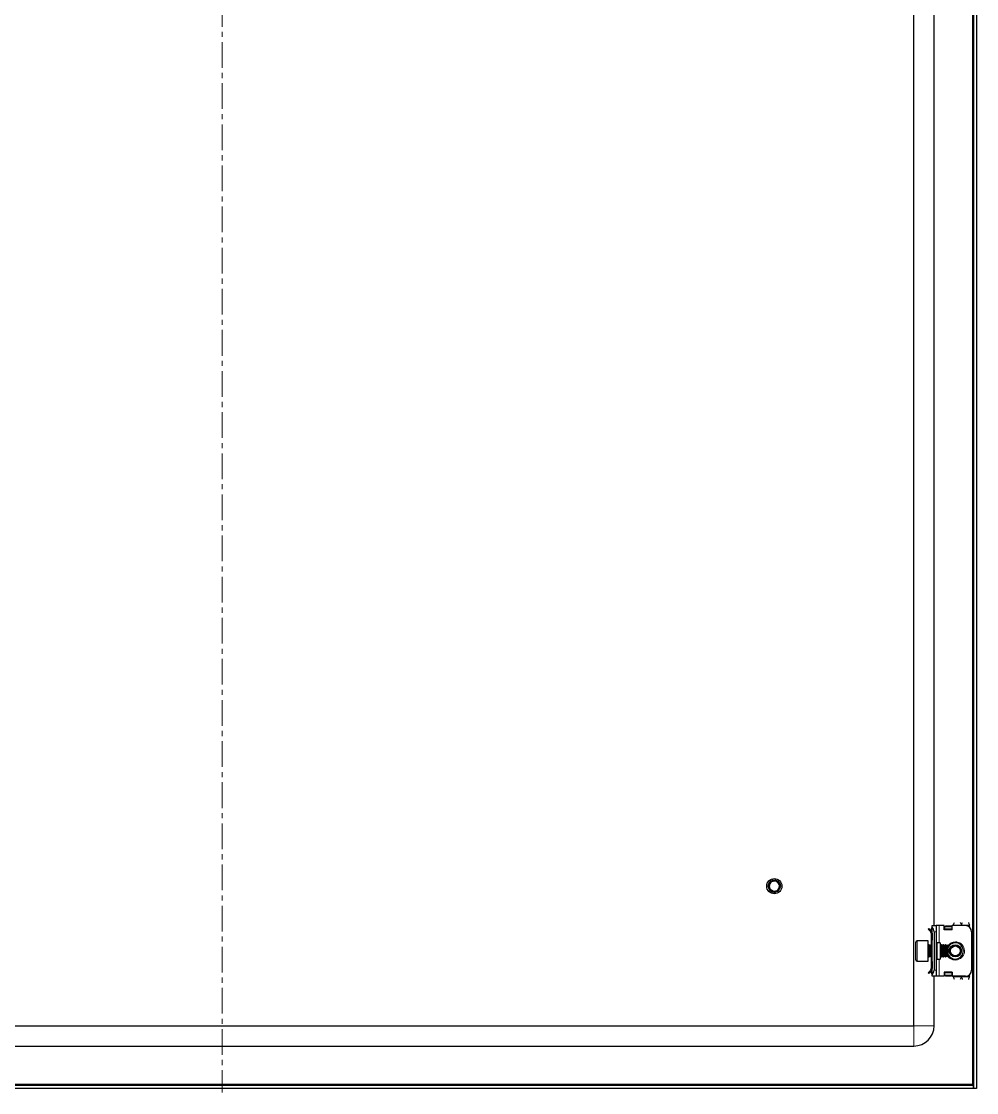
# Model space of a CAD drawing. Header units: millimetres. Extents: x -266 to 1713, y -979 to 1408.
# Drawn here: x 1241 to 1713, y -862 to -333 of the extents above; entities that cross this region are included whole.
import ezdxf

# ---------------------------------------------------------------- set-up
doc = ezdxf.new("R2010")
doc.units = ezdxf.units.MM
doc.linetypes.add('CENTERX2', pattern=[20.32, 12.7, -2.54, 2.54, -2.54])
doc.layers.add('FORMAT', color=7, linetype='Continuous')

msp = doc.modelspace()

# ---------------------------------------------------------------- linework, layer by layer
at = {"color": 8, "linetype": 'Continuous', "lineweight": 18}
for p, q in [((1710.74, 1298.65), (1710.74, -858.15)), ((1690.84, -781.75), (1690.34, -781.75)), ((1690.84, -781.25), (1690.64, -781.04)), ((1692.84, -782.75), (1691.84, -782.75)), ((1694.34, -779.75), (1694.34, -788.25)), ((1700.59, -781.4), (1697.09, -781.4)), ((1701.34, -779.5), (1705.34, -779.5)), ((1709.34, -779.5), (1705.34, -779.5)), ((1683.44, -787.25), (1683.44, -789.56)), ((1693.34, -788.25), (1693.34, -796.25)), ((1683.44, -789.56), (1683.44, -797.25)), ((1689.09, -789.25), (1689.09, -795.25)), ((1694.34, -796.25), (1694.34, -804.75)), ((1690.84, -802.75), (1690.34, -802.75)), ((1690.84, -803.25), (1690.64, -803.46)), ((1691.84, -801.75), (1692.84, -801.75)), ((1697.09, -803.1), (1700.59, -803.1)), ((1705.34, -805), (1701.34, -805)), ((1709.34, -805), (1705.34, -805)), ((1681.84, -829.25), (1681.84, -839.25)), ((1681.84, -829.25), (1691.84, -829.25)), ((1710.74, -858.15), (968.94, -858.15))]:
    msp.add_line(p, q, dxfattribs=at)
at = {"color": 7, "linetype": 'Continuous', "lineweight": 25}
for p, q in [((1711.34, 1300.75), (1711.34, -860.25)), ((1712.84, 1300.75), (1712.84, -860.25)), ((1681.84, -829.25), (1681.84, 1269.75)), ((1691.84, -779.75), (1691.84, -104.75)), ((1609.84, -760.25), (1609.84, -760.25)), ((1609.85, -760.05), (1609.91, -759.74)), ((1609.85, -760.05), (1609.85, -760.1)), ((1609.87, -759.85), (1609.86, -759.9)), ((1609.9, -759.64), (1609.9, -759.69)), ((1609.95, -759.45), (1609.94, -759.5)), ((1610.01, -759.27), (1609.99, -759.31)), ((1610.06, -759.13), (1610.16, -758.95)), ((1610.07, -759.13), (1610.18, -758.94)), ((1610.55, -761.12), (1610.38, -760.71)), ((1610.68, -762.33), (1610.56, -762.2)), ((1610.57, -762.21), (1610.59, -762.23)), ((1610.58, -758.28), (1610.74, -758.16)), ((1611.87, -757.41), (1612.15, -757.35)), ((1612.24, -757.31), (1612.2, -757.32)), ((1613.38, -757.3), (1613.34, -757.29)), ((1613.56, -757.34), (1613.52, -757.33)), ((1613.74, -757.39), (1613.7, -757.37)), ((1613.75, -757.44), (1613.96, -757.46)), ((1613.92, -757.45), (1613.88, -757.43)), ((1614.28, -757.61), (1614.23, -757.59)), ((1614.28, -757.61), (1614.27, -757.72)), ((1614.28, -757.61), (1614.42, -757.73)), ((1614.45, -757.72), (1614.41, -757.69)), ((1614.62, -757.83), (1614.58, -757.81)), ((1614.62, -757.83), (1614.83, -758.02)), ((1614.78, -757.96), (1614.75, -757.93)), ((1614.93, -758.1), (1614.9, -758.07)), ((1615.07, -758.24), (1615.04, -758.2)), ((1615.66, -759.21), (1615.65, -759.2)), ((1615.76, -760.95), (1615.68, -761.19)), ((1615.72, -759.39), (1615.7, -759.34)), ((1615.71, -761.14), (1615.72, -761.1)), ((1615.76, -759.56), (1615.75, -759.52)), ((1615.76, -760.95), (1615.77, -760.91)), ((1615.8, -759.75), (1615.79, -759.7)), ((1615.8, -760.75), (1615.81, -760.71)), ((1615.83, -759.94), (1615.82, -759.89)), ((1615.84, -760.14), (1615.82, -760.38)), ((1615.83, -760.55), (1615.83, -760.5)), ((1615.84, -760.14), (1615.84, -760.09)), ((1615.84, -760.34), (1615.84, -760.29)), ((1610.68, -762.33), (1610.71, -762.36)), ((1610.82, -762.47), (1610.86, -762.5)), ((1610.98, -762.6), (1611.02, -762.63)), ((1611.15, -762.72), (1611.19, -762.75)), ((1612.65, -763.24), (1613.39, -763.17)), ((1613.53, -763.17), (1613.58, -763.16)), ((1613.72, -763.12), (1613.77, -763.1)), ((1613.92, -763.05), (1613.96, -763.03)), ((1614.29, -762.88), (1614.07, -762.96)), ((1614.11, -762.97), (1614.15, -762.95)), ((1614.47, -762.77), (1614.26, -762.89)), ((1614.29, -762.81), (1614.33, -762.85)), ((1614.29, -762.88), (1614.33, -762.85)), ((1689.28, -781.11), (1688.93, -781.46)), ((1689.9, -782.44), (1688.93, -781.46)), ((1690.26, -782.09), (1689.28, -781.11)), ((1689.9, -782.44), (1690.26, -782.09)), ((1690.34, -781.75), (1690.34, -782.14)), ((1690.64, -781.04), (1690.84, -780.84)), ((1690.84, -779.75), (1692.84, -779.75)), ((1690.84, -780.51), (1690.84, -779.75)), ((1690.84, -803.99), (1690.84, -780.51)), ((1691.84, -782.75), (1691.84, -801.75)), ((1692.84, -779.75), (1692.84, -782.75)), ((1694.34, -779.75), (1692.84, -779.75)), ((1692.84, -782.75), (1692.84, -801.75)), ((1696.84, -779.75), (1694.34, -779.75)), ((1696.84, -781.75), (1696.84, -779.75)), ((1700.84, -781.75), (1696.84, -781.75)), ((1697.09, -780.13), (1697.59, -779.77)), ((1697.59, -780.13), (1697.09, -780.48)), ((1697.09, -780.48), (1697.09, -780.13)), ((1697.09, -781.4), (1697.09, -780.48)), ((1697.09, -781.75), (1697.09, -781.4)), ((1697.59, -779.77), (1697.59, -780.13)), ((1697.59, -779.77), (1700.09, -779.77)), ((1697.59, -780.13), (1700.09, -780.13)), ((1700.09, -780.13), (1700.09, -779.77)), ((1700.09, -779.77), (1700.59, -780.13)), ((1700.59, -780.48), (1700.09, -780.13)), ((1700.59, -780.13), (1700.59, -780.48)), ((1700.59, -780.48), (1700.59, -781.4)), ((1700.59, -781.4), (1700.59, -781.75)), ((1700.64, -779.87), (1700.64, -781.75)), ((1700.84, -779.87), (1700.64, -779.87)), ((1700.84, -781.75), (1700.84, -779.75)), ((1707.34, -779.75), (1700.84, -779.75)), ((1701.34, -779.75), (1701.34, -779.5)), ((1709.34, -780.51), (1709.34, -779.5)), ((1710.34, -782.75), (1710.34, -801.75)), ((1682.84, -789.88), (1682.84, -787.85)), ((1688.84, -787.25), (1683.44, -787.25)), ((1688.84, -789.56), (1688.84, -787.25)), ((1690.34, -783.5), (1690.84, -783.5)), ((1690.34, -783.5), (1690.34, -787)), ((1690.84, -787), (1690.34, -787)), ((1690.34, -787), (1690.34, -789.25)), ((1690.84, -783.5), (1690.84, -787)), ((1694.84, -788.25), (1693.34, -788.25)), ((1694.84, -788.25), (1694.84, -796.25)), ((1682.84, -796.65), (1682.84, -789.88)), ((1688.84, -797.25), (1688.84, -789.56)), ((1689.45, -789.25), (1689.09, -789.25)), ((1689.84, -789.8), (1689.45, -789.25)), ((1689.45, -794.78), (1689.45, -789.25)), ((1690.23, -789.25), (1689.84, -789.8)), ((1689.84, -794.31), (1689.84, -789.8)), ((1690.45, -789.25), (1690.23, -789.25)), ((1690.23, -794.78), (1690.23, -789.25)), ((1690.84, -789.8), (1690.45, -789.25)), ((1690.45, -794.78), (1690.45, -789.25)), ((1695.23, -789.25), (1694.84, -789.8)), ((1695.45, -789.25), (1695.23, -789.25)), ((1695.23, -794.78), (1695.23, -789.25)), ((1695.84, -789.8), (1695.45, -789.25)), ((1695.45, -794.78), (1695.45, -789.25)), ((1696.23, -789.25), (1695.84, -789.8)), ((1695.84, -794.31), (1695.84, -789.8)), ((1696.45, -789.25), (1696.23, -789.25)), ((1696.23, -794.78), (1696.23, -789.25)), ((1696.84, -789.8), (1696.45, -789.25)), ((1696.45, -794.78), (1696.45, -789.25)), ((1697.23, -789.25), (1696.84, -789.8)), ((1696.84, -794.31), (1696.84, -789.8)), ((1697.45, -789.25), (1697.23, -789.25)), ((1697.23, -794.78), (1697.23, -789.25)), ((1697.84, -789.8), (1697.45, -789.25)), ((1697.45, -794.78), (1697.45, -789.25)), ((1698.23, -789.25), (1697.84, -789.8)), ((1697.84, -794.31), (1697.84, -789.8)), ((1698.29, -789.25), (1698.23, -789.25)), ((1698.23, -794.78), (1698.23, -789.25)), ((1698.84, -789.8), (1698.29, -789.25)), ((1698.29, -790.63), (1698.29, -789.25)), ((1698.29, -795.25), (1698.29, -790.63)), ((1698.84, -790.93), (1698.84, -789.8)), ((1698.84, -794.7), (1698.84, -790.93)), ((1683.44, -797.25), (1688.84, -797.25)), ((1689.09, -795.25), (1689.45, -795.25)), ((1689.45, -795.25), (1689.84, -794.7)), ((1689.45, -795.25), (1689.45, -794.78)), ((1689.84, -794.7), (1689.84, -794.31)), ((1689.84, -794.7), (1690.23, -795.25)), ((1690.23, -795.25), (1690.23, -794.78)), ((1690.23, -795.25), (1690.45, -795.25)), ((1690.34, -795.25), (1690.34, -797.5)), ((1690.34, -797.5), (1690.84, -797.5)), ((1690.34, -797.5), (1690.34, -801)), ((1690.45, -795.25), (1690.84, -794.7)), ((1690.45, -795.25), (1690.45, -794.78)), ((1690.84, -797.5), (1690.84, -801)), ((1693.34, -796.25), (1694.84, -796.25)), ((1694.84, -794.7), (1695.23, -795.25)), ((1695.23, -795.25), (1695.23, -794.78)), ((1695.23, -795.25), (1695.45, -795.25)), ((1695.45, -795.25), (1695.84, -794.7)), ((1695.45, -795.25), (1695.45, -794.78)), ((1695.84, -794.7), (1695.84, -794.31)), ((1695.84, -794.7), (1696.23, -795.25)), ((1696.23, -795.25), (1696.23, -794.78)), ((1696.23, -795.25), (1696.45, -795.25)), ((1696.45, -795.25), (1696.84, -794.7)), ((1696.45, -795.25), (1696.45, -794.78)), ((1696.84, -794.7), (1696.84, -794.31)), ((1696.84, -794.7), (1697.23, -795.25)), ((1697.23, -795.25), (1697.23, -794.78)), ((1697.23, -795.25), (1697.45, -795.25)), ((1697.45, -795.25), (1697.84, -794.7)), ((1697.45, -795.25), (1697.45, -794.78)), ((1697.84, -794.7), (1697.84, -794.31)), ((1697.84, -794.7), (1698.23, -795.25)), ((1698.23, -795.25), (1698.23, -794.78)), ((1698.23, -795.25), (1698.29, -795.25)), ((1698.29, -795.25), (1698.84, -794.7)), ((1689.9, -802.06), (1688.93, -803.04)), ((1689.28, -803.39), (1688.93, -803.04)), ((1690.26, -802.41), (1689.28, -803.39)), ((1689.9, -802.06), (1690.26, -802.41)), ((1690.34, -801), (1690.84, -801)), ((1690.34, -802.75), (1690.34, -802.29)), ((1690.84, -803.66), (1690.64, -803.46)), ((1690.84, -804.75), (1690.84, -803.99)), ((1692.84, -801.75), (1692.84, -804.75)), ((1700.84, -802.75), (1696.84, -802.75)), ((1696.84, -802.75), (1696.84, -804.75)), ((1697.09, -803.1), (1697.09, -802.75)), ((1697.09, -804.02), (1697.09, -803.1)), ((1697.09, -804.02), (1697.59, -804.37)), ((1697.09, -804.37), (1697.09, -804.02)), ((1697.59, -804.72), (1697.09, -804.37)), ((1700.09, -804.37), (1697.59, -804.37)), ((1697.59, -804.37), (1697.59, -804.72)), ((1700.09, -804.37), (1700.59, -804.02)), ((1700.09, -804.72), (1700.09, -804.37)), ((1700.59, -804.37), (1700.09, -804.72)), ((1700.59, -802.75), (1700.59, -803.1)), ((1700.59, -803.1), (1700.59, -804.02)), ((1700.59, -804.02), (1700.59, -804.37)), ((1700.64, -802.75), (1700.64, -804.63)), ((1700.84, -802.75), (1700.84, -804.75)), ((1709.34, -805), (1709.34, -803.99)), ((1692.84, -804.75), (1690.84, -804.75)), ((1691.84, -829.25), (1691.84, -804.75)), ((1694.34, -804.75), (1692.84, -804.75)), ((1696.84, -804.75), (1694.34, -804.75)), ((1700.09, -804.72), (1697.59, -804.72)), ((1700.64, -804.63), (1700.84, -804.63)), ((1707.34, -804.75), (1700.84, -804.75)), ((1701.34, -805), (1701.34, -804.75)), ((997.84, -829.25), (1681.84, -829.25)), ((997.84, -839.25), (1681.84, -839.25)), ((1711.14, -858.75), (968.54, -858.75)), ((1711.14, -860.25), (968.54, -860.25)), ((1710.74, -858.15), (1710.99, -858.75)), ((1711.14, -858.75), (1711.14, -860.25)), ((1712.84, -860.25), (1711.34, -860.25))]:
    msp.add_line(p, q, dxfattribs=at)
for centre, radius in [((1612.84, -760.25), 3.75), ((1702.34, -792.25), 3), ((1702.34, -792.25), 2.76), ((1702.34, -792.25), 2.45)]:
    msp.add_circle(centre, radius, dxfattribs=at)
for centre, radius, start, end in [((1612.84, -760.25), 3, 180, 220.7437), ((1612.84, -760.25), 2.5, 168.5944, 190.5165), ((1612.84, -760.25), 2.5, 108.5944, 168.5944), ((1612.84, -760.25), 2.5, 48.5944, 108.5944), ((1612.84, -760.25), 2.5, 288.5944, 348.5944), ((1612.84, -760.25), 2.5, 348.5944, 48.5944), ((1612.84, -760.25), 3, 239.9286, 266.2193), ((1612.84, -760.25), 2.5, 255.8881, 288.5944), ((1691.34, -781.75), 1, 135, 180), ((1688.84, -782.75), 3, 360, 48.1897), ((1707.34, -782.75), 3, 0, 90), ((1683.44, -787.85), 0.6, 90, 180), ((1693.34, -787.75), 0.5, 180, 270), ((1702.34, -792.25), 4, 270, 151.045), ((1689.09, -789), 0.25, 180, 270), ((1683.44, -796.65), 0.6, 180, 270), ((1689.09, -795.5), 0.25, 90, 180), ((1693.34, -796.75), 0.5, 90, 180), ((1702.34, -792.25), 4, 208.955, 270), ((1691.34, -802.75), 1, 180, 225), ((1688.84, -801.75), 3, 311.8103, 360), ((1707.34, -801.75), 3, 270, 0), ((1681.84, -829.25), 10, 270, 0)]:
    msp.add_arc(centre, radius, start, end, dxfattribs=at)
at = {"color": 8, "linetype": 'Continuous', "lineweight": 18}
for start, end in [(215.4622, 90), (90, 144.5378)]:
    msp.add_arc((1702.34, -792.25), 4.5, start, end, dxfattribs=at)
at = {"color": 7, "linetype": 'Continuous', "lineweight": 25}
for points, knots in [([(1610.33, -759.96), (1610.33, -759.97), (1610.31, -760.01), (1610.27, -760.06), (1610.22, -760.11), (1610.15, -760.16), (1610.07, -760.2), (1609.99, -760.23), (1609.91, -760.25), (1609.87, -760.25), (1609.84, -760.25)], [0, 0, 0, 0, 0.060221, 0.18113, 0.301988, 0.42281, 0.589437, 0.75603, 0.87711, 1, 1, 1, 1]), ([(1609.84, -760.26), (1609.84, -760.21), (1609.84, -760.13), (1609.86, -760.05), (1609.86, -760.03)], [0, 0, 0, 0, 0.6598587, 1, 1, 1, 1]), ([(1609.84, -760.26), (1609.87, -760.24), (1609.94, -760.21), (1610.03, -760.18), (1610.09, -760.18), (1610.12, -760.18)], [0, 0, 0, 0, 0.371226, 0.708872, 1, 1, 1, 1]), ([(1610.77, -762.03), (1610.75, -762.01), (1610.5, -761.79), (1610.16, -761.33), (1609.92, -760.72), (1609.86, -760.37), (1609.84, -760.25)], [0, 0, 0, 0, 0.050685, 0.485619, 0.826643, 1, 1, 1, 1]), ([(1609.85, -760.05), (1609.88, -760.04), (1609.95, -760.01), (1610.04, -759.99), (1610.13, -759.99), (1610.22, -760.01), (1610.26, -760.03), (1610.28, -760.04)], [0, 0, 0, 0, 0.235039, 0.445532, 0.651268, 0.847853, 1, 1, 1, 1]), ([(1610.2, -760.12), (1610.17, -760.11), (1610.11, -760.09), (1610.02, -760.08), (1609.93, -760.08), (1609.88, -760.1), (1609.85, -760.1)], [0, 0, 0, 0, 0.237597, 0.516729, 0.755527, 1, 1, 1, 1]), ([(1610.31, -760.01), (1610.28, -759.99), (1610.23, -759.95), (1610.14, -759.91), (1610.04, -759.89), (1609.95, -759.88), (1609.89, -759.89), (1609.86, -759.9)], [0, 0, 0, 0, 0.189173, 0.404697, 0.62022, 0.807935, 1, 1, 1, 1]), ([(1609.87, -759.85), (1609.9, -759.84), (1609.97, -759.81), (1610.07, -759.81), (1610.16, -759.82), (1610.24, -759.84), (1610.3, -759.87), (1610.33, -759.9), (1610.34, -759.91)], [0, 0, 0, 0, 0.214065, 0.402363, 0.585629, 0.760234, 0.923894, 1, 1, 1, 1]), ([(1609.9, -759.64), (1609.91, -759.59), (1609.93, -759.51), (1609.96, -759.44), (1609.97, -759.41)], [0, 0, 0, 0, 0.6579883, 1, 1, 1, 1]), ([(1609.9, -759.64), (1609.94, -759.64), (1610.01, -759.62), (1610.1, -759.63), (1610.19, -759.65), (1610.26, -759.69), (1610.32, -759.73), (1610.35, -759.76), (1610.37, -759.78)], [0, 0, 0, 0, 0.208898, 0.388587, 0.562428, 0.727295, 0.881578, 1, 1, 1, 1]), ([(1610.36, -759.9), (1610.36, -759.89), (1610.33, -759.85), (1610.26, -759.8), (1610.18, -759.75), (1610.09, -759.71), (1609.99, -759.69), (1609.93, -759.69), (1609.9, -759.69)], [0, 0, 0, 0, 0.069872, 0.258455, 0.446951, 0.635422, 0.81547, 1, 1, 1, 1]), ([(1610.37, -759.75), (1610.36, -759.73), (1610.32, -759.69), (1610.26, -759.63), (1610.19, -759.58), (1610.11, -759.54), (1610.03, -759.51), (1609.97, -759.5), (1609.94, -759.5)], [0, 0, 0, 0, 0.137266, 0.30795, 0.478578, 0.649185, 0.822833, 1, 1, 1, 1]), ([(1609.95, -759.45), (1609.98, -759.45), (1610.04, -759.45), (1610.13, -759.46), (1610.21, -759.49), (1610.28, -759.54), (1610.33, -759.59), (1610.37, -759.64), (1610.39, -759.68), (1610.4, -759.7)], [0, 0, 0, 0, 0.165667, 0.330522, 0.488809, 0.638525, 0.778629, 0.909213, 1, 1, 1, 1]), ([(1610.37, -759.61), (1610.36, -759.6), (1610.34, -759.56), (1610.29, -759.49), (1610.22, -759.42), (1610.14, -759.37), (1610.07, -759.33), (1610.02, -759.32), (1609.99, -759.31)], [0, 0, 0, 0, 0.076151, 0.276704, 0.47712, 0.677473, 0.837574, 1, 1, 1, 1]), ([(1610.01, -759.27), (1610.21, -758.84), (1610.53, -758.2), (1611.12, -757.8), (1611.32, -757.67)], [0, 0, 0, 0, 0.657042, 1, 1, 1, 1]), ([(1610.01, -759.27), (1610.04, -759.27), (1610.09, -759.28), (1610.17, -759.31), (1610.24, -759.35), (1610.3, -759.41), (1610.35, -759.46), (1610.38, -759.53), (1610.4, -759.58), (1610.4, -759.62), (1610.4, -759.63)], [0, 0, 0, 0, 0.154027, 0.307095, 0.452862, 0.590123, 0.718565, 0.838856, 0.95247, 1, 1, 1, 1]), ([(1610.08, -759.14), (1610.1, -759.08), (1610.13, -758.95), (1610.19, -758.84), (1610.23, -758.78)], [0, 0, 0, 0, 0.462482, 1, 1, 1, 1]), ([(1610.21, -758.86), (1610.24, -758.79), (1610.32, -758.58), (1610.48, -758.42), (1610.59, -758.31)], [0, 0, 0, 0, 0.333789, 1, 1, 1, 1]), ([(1610.29, -758.73), (1610.31, -758.68), (1610.41, -758.38), (1610.66, -758.17), (1610.87, -757.99)], [0, 0, 0, 0, 0.171865, 1, 1, 1, 1]), ([(1610.33, -759.92), (1610.33, -760.02), (1610.31, -760.29), (1610.36, -760.55), (1610.38, -760.71)], [0, 0, 0, 0, 0.408521, 1, 1, 1, 1]), ([(1610.39, -759.76), (1610.39, -759.76), (1610.38, -759.81), (1610.36, -759.86), (1610.34, -759.91), (1610.33, -759.92)], [0, 0, 0, 0, 0.157682, 0.80304, 1, 1, 1, 1]), ([(1611.68, -757.89), (1611.62, -757.93), (1611.3, -758.11), (1610.8, -758.58), (1610.5, -759.16), (1610.41, -759.5), (1610.39, -759.56)], [0, 0, 0, 0, 0.104785, 0.513079, 0.918136, 1, 1, 1, 1]), ([(1610.39, -759.56), (1610.4, -759.59), (1610.41, -759.66), (1610.4, -759.72), (1610.39, -759.76)], [0, 0, 0, 0, 0.544473, 1, 1, 1, 1]), ([(1610.58, -758.28), (1610.57, -758.29), (1610.56, -758.31), (1610.54, -758.33), (1610.53, -758.34)], [0, 0, 0, 0, 0.2967964, 1, 1, 1, 1]), ([(1611.84, -762.48), (1611.76, -762.45), (1611.44, -762.29), (1610.93, -761.87), (1610.68, -761.37), (1610.55, -761.12)], [0, 0, 0, 0, 0.130652, 0.560007, 1, 1, 1, 1]), ([(1610.57, -762.21), (1610.59, -762.18), (1610.62, -762.14), (1610.68, -762.08), (1610.74, -762.05), (1610.77, -762.03), (1610.77, -762.03)], [0, 0, 0, 0, 0.315056, 0.630194, 0.945514, 1, 1, 1, 1]), ([(1611.13, -762.08), (1611.1, -762.07), (1611.04, -762.06), (1610.96, -762.06), (1610.88, -762.07), (1610.8, -762.09), (1610.69, -762.14), (1610.62, -762.19), (1610.59, -762.23)], [0, 0, 0, 0, 0.149407, 0.278563, 0.407661, 0.536722, 0.727045, 1, 1, 1, 1]), ([(1610.7, -758.15), (1610.7, -758.15), (1610.69, -758.16), (1610.68, -758.18), (1610.67, -758.18)], [0, 0, 0, 0, 0.4842322, 1, 1, 1, 1]), ([(1610.68, -762.33), (1610.7, -762.3), (1610.73, -762.25), (1610.79, -762.19), (1610.85, -762.14), (1610.92, -762.1), (1611, -762.08), (1611.07, -762.07), (1611.12, -762.08), (1611.15, -762.09)], [0, 0, 0, 0, 0.159446, 0.318034, 0.469983, 0.61348, 0.747649, 0.872856, 1, 1, 1, 1]), ([(1611.2, -762.13), (1611.19, -762.13), (1611.16, -762.13), (1611.09, -762.14), (1611.01, -762.15), (1610.92, -762.19), (1610.85, -762.23), (1610.77, -762.29), (1610.73, -762.34), (1610.71, -762.36)], [0, 0, 0, 0, 0.018281, 0.175639, 0.332896, 0.490097, 0.647274, 0.821632, 1, 1, 1, 1]), ([(1610.77, -762.03), (1610.79, -762.03), (1610.83, -762.02), (1610.92, -762.01), (1611.02, -762.02), (1611.11, -762.06), (1611.19, -762.11), (1611.27, -762.2), (1611.34, -762.31), (1611.37, -762.4), (1611.38, -762.44)], [0, 0, 0, 0, 0.0736464, 0.1695635, 0.351373, 0.4388934, 0.519676, 0.6829056, 0.8511995, 1, 1, 1, 1]), ([(1610.84, -758.02), (1610.83, -758.03), (1610.82, -758.04), (1610.81, -758.05), (1610.8, -758.05)], [0, 0, 0, 0, 0.485158, 1, 1, 1, 1]), ([(1610.82, -762.47), (1610.84, -762.44), (1610.86, -762.37), (1610.91, -762.29), (1610.98, -762.23), (1611.04, -762.19), (1611.12, -762.16), (1611.17, -762.14), (1611.21, -762.14), (1611.21, -762.14)], [0, 0, 0, 0, 0.198035, 0.367663, 0.531495, 0.686664, 0.831818, 0.981917, 1, 1, 1, 1]), ([(1611.27, -762.21), (1611.26, -762.21), (1611.22, -762.22), (1611.15, -762.24), (1611.06, -762.29), (1610.98, -762.35), (1610.91, -762.42), (1610.88, -762.47), (1610.86, -762.5)], [0, 0, 0, 0, 0.0505, 0.241124, 0.431653, 0.622154, 0.808692, 1, 1, 1, 1]), ([(1610.98, -757.9), (1610.97, -757.9), (1610.96, -757.91), (1610.95, -757.92), (1610.94, -757.93)], [0, 0, 0, 0, 0.484546, 1, 1, 1, 1]), ([(1611.14, -757.78), (1611.13, -757.79), (1611.12, -757.8), (1611.1, -757.8), (1611.1, -757.81)], [0, 0, 0, 0, 0.4826873, 1, 1, 1, 1]), ([(1611.14, -757.78), (1611.15, -757.77), (1611.2, -757.74), (1611.25, -757.72), (1611.3, -757.7)], [0, 0, 0, 0, 0.230751, 1, 1, 1, 1]), ([(1611.31, -757.67), (1611.3, -757.68), (1611.28, -757.69), (1611.27, -757.69), (1611.26, -757.7)], [0, 0, 0, 0, 0.480194, 1, 1, 1, 1]), ([(1611.31, -757.67), (1611.34, -757.69), (1611.4, -757.73), (1611.47, -757.8), (1611.5, -757.85), (1611.52, -757.87)], [0, 0, 0, 0, 0.362858, 0.693435, 1, 1, 1, 1]), ([(1611.67, -757.93), (1611.65, -757.93), (1611.61, -757.92), (1611.55, -757.89), (1611.47, -757.84), (1611.38, -757.77), (1611.34, -757.7), (1611.32, -757.67)], [0, 0, 0, 0, 0.084477, 0.253367, 0.470159, 0.686909, 1, 1, 1, 1]), ([(1611.49, -757.57), (1611.48, -757.58), (1611.46, -757.59), (1611.45, -757.59), (1611.44, -757.6)], [0, 0, 0, 0, 0.477867, 1, 1, 1, 1]), ([(1611.6, -757.88), (1611.6, -757.86), (1611.59, -757.81), (1611.55, -757.74), (1611.5, -757.66), (1611.46, -757.62), (1611.44, -757.6)], [0, 0, 0, 0, 0.154183, 0.462567, 0.728091, 1, 1, 1, 1]), ([(1611.49, -757.57), (1611.52, -757.6), (1611.57, -757.63), (1611.64, -757.71), (1611.68, -757.79), (1611.71, -757.85), (1611.72, -757.89), (1611.72, -757.9)], [0, 0, 0, 0, 0.260762, 0.494805, 0.723794, 0.94279, 1, 1, 1, 1]), ([(1611.67, -757.49), (1611.67, -757.49), (1611.65, -757.5), (1611.64, -757.5), (1611.63, -757.51)], [0, 0, 0, 0, 0.4764859, 1, 1, 1, 1]), ([(1611.76, -757.9), (1611.76, -757.89), (1611.77, -757.83), (1611.76, -757.75), (1611.73, -757.66), (1611.68, -757.58), (1611.65, -757.53), (1611.63, -757.51)], [0, 0, 0, 0, 0.114393, 0.350182, 0.585971, 0.790611, 1, 1, 1, 1]), ([(1611.67, -757.49), (1611.69, -757.48), (1611.75, -757.45), (1611.82, -757.44), (1611.87, -757.43)], [0, 0, 0, 0, 0.301025, 1, 1, 1, 1]), ([(1611.67, -757.49), (1611.7, -757.51), (1611.75, -757.56), (1611.81, -757.63), (1611.85, -757.72), (1611.87, -757.8), (1611.88, -757.86), (1611.87, -757.9), (1611.87, -757.91)], [0, 0, 0, 0, 0.218347, 0.41099, 0.598711, 0.777744, 0.945667, 1, 1, 1, 1]), ([(1612.05, -757.88), (1612.03, -757.88), (1611.98, -757.9), (1611.91, -757.91), (1611.81, -757.91), (1611.74, -757.9), (1611.7, -757.89), (1611.68, -757.89)], [0, 0, 0, 0, 0.099011, 0.388276, 0.61301, 0.895384, 1, 1, 1, 1]), ([(1611.87, -757.41), (1611.86, -757.42), (1611.84, -757.42), (1611.83, -757.43), (1611.82, -757.43)], [0, 0, 0, 0, 0.476579, 1, 1, 1, 1]), ([(1611.89, -757.91), (1611.9, -757.91), (1611.91, -757.87), (1611.92, -757.8), (1611.92, -757.7), (1611.9, -757.6), (1611.87, -757.51), (1611.84, -757.46), (1611.82, -757.43)], [0, 0, 0, 0, 0.019058, 0.219488, 0.419831, 0.620151, 0.807785, 1, 1, 1, 1]), ([(1611.87, -757.41), (1611.89, -757.44), (1611.94, -757.49), (1611.98, -757.57), (1612.01, -757.66), (1612.02, -757.74), (1612.01, -757.81), (1612, -757.85), (1611.99, -757.87)], [0, 0, 0, 0, 0.213002, 0.396975, 0.575181, 0.744364, 0.902779, 1, 1, 1, 1]), ([(1612.06, -757.35), (1612.05, -757.36), (1612.04, -757.36), (1612.02, -757.36), (1612.01, -757.37)], [0, 0, 0, 0, 0.478977, 1, 1, 1, 1]), ([(1612.02, -757.87), (1612.03, -757.84), (1612.05, -757.79), (1612.07, -757.7), (1612.07, -757.61), (1612.07, -757.5), (1612.03, -757.42), (1612.01, -757.37)], [0, 0, 0, 0, 0.147065, 0.321231, 0.495346, 0.669443, 1, 1, 1, 1]), ([(1612.31, -757.65), (1612.3, -757.66), (1612.28, -757.71), (1612.22, -757.79), (1612.13, -757.85), (1612.07, -757.87), (1612.05, -757.88)], [0, 0, 0, 0, 0.153621, 0.528305, 0.811762, 1, 1, 1, 1]), ([(1612.06, -757.35), (1612.08, -757.38), (1612.11, -757.44), (1612.14, -757.53), (1612.16, -757.61), (1612.15, -757.69), (1612.14, -757.77), (1612.11, -757.82), (1612.09, -757.85), (1612.08, -757.86)], [0, 0, 0, 0, 0.195461, 0.359649, 0.517607, 0.666788, 0.806268, 0.936243, 1, 1, 1, 1]), ([(1612.13, -757.81), (1612.13, -757.81), (1612.17, -757.77), (1612.2, -757.68), (1612.22, -757.57), (1612.23, -757.48), (1612.22, -757.4), (1612.21, -757.35), (1612.2, -757.32)], [0, 0, 0, 0, 0.001313, 0.309582, 0.493731, 0.677835, 0.837663, 1, 1, 1, 1]), ([(1612.24, -757.31), (1612.26, -757.34), (1612.28, -757.39), (1612.3, -757.47), (1612.3, -757.56), (1612.28, -757.63), (1612.25, -757.72), (1612.2, -757.78), (1612.17, -757.81)], [0, 0, 0, 0, 0.162579, 0.32416, 0.478216, 0.623372, 0.759205, 1, 1, 1, 1]), ([(1612.17, -757.82), (1612.19, -757.8), (1612.24, -757.76), (1612.28, -757.69), (1612.31, -757.66), (1612.31, -757.65)], [0, 0, 0, 0, 0.41332, 0.833507, 1, 1, 1, 1]), ([(1612.2, -757.33), (1612.22, -757.32), (1612.34, -757.28), (1612.47, -757.27), (1612.58, -757.26)], [0, 0, 0, 0, 0.169871, 1, 1, 1, 1]), ([(1612.24, -757.31), (1612.27, -757.3), (1612.6, -757.24), (1613.23, -757.23), (1613.89, -757.41), (1614.23, -757.59), (1614.29, -757.62)], [0, 0, 0, 0, 0.044285, 0.46488, 0.894202, 1, 1, 1, 1]), ([(1614.29, -757.93), (1614.23, -757.9), (1613.9, -757.72), (1613.23, -757.54), (1612.61, -757.57), (1612.31, -757.65), (1612.31, -757.65)], [0, 0, 0, 0, 0.102158, 0.551599, 0.99962, 1, 1, 1, 1]), ([(1612.68, -757.28), (1612.74, -757.27), (1612.91, -757.24), (1613.08, -757.26), (1613.18, -757.27)], [0, 0, 0, 0, 0.399625, 1, 1, 1, 1]), ([(1613.36, -757.31), (1613.4, -757.31), (1613.55, -757.32), (1613.68, -757.37), (1613.78, -757.4)], [0, 0, 0, 0, 0.317385, 1, 1, 1, 1]), ([(1614.21, -757.91), (1614.21, -757.9), (1614.21, -757.87), (1614.22, -757.8), (1614.24, -757.71), (1614.28, -757.65), (1614.29, -757.62)], [0, 0, 0, 0, 0.058255, 0.305509, 0.64716, 1, 1, 1, 1]), ([(1614.29, -757.93), (1614.31, -757.91), (1614.35, -757.86), (1614.39, -757.78), (1614.4, -757.72), (1614.41, -757.69)], [0, 0, 0, 0, 0.351509, 0.671861, 1, 1, 1, 1]), ([(1614.5, -758.37), (1614.49, -758.37), (1614.45, -758.33), (1614.4, -758.27), (1614.35, -758.19), (1614.32, -758.1), (1614.29, -758.01), (1614.29, -757.96), (1614.29, -757.93)], [0, 0, 0, 0, 0.066273, 0.267344, 0.423096, 0.618734, 0.814089, 1, 1, 1, 1]), ([(1614.45, -757.72), (1614.45, -757.75), (1614.44, -757.82), (1614.41, -757.92), (1614.37, -758), (1614.33, -758.05), (1614.31, -758.07), (1614.31, -758.07)], [0, 0, 0, 0, 0.275174, 0.522846, 0.765225, 0.99702, 1, 1, 1, 1]), ([(1614.31, -762.8), (1614.38, -762.75), (1614.73, -762.52), (1615.22, -762.02), (1615.44, -761.46), (1615.54, -761.22)], [0, 0, 0, 0, 0.128781, 0.613629, 1, 1, 1, 1]), ([(1614.33, -758.12), (1614.34, -758.11), (1614.38, -758.09), (1614.44, -758.04), (1614.5, -757.97), (1614.55, -757.89), (1614.57, -757.83), (1614.58, -757.81)], [0, 0, 0, 0, 0.0849649, 0.3293377, 0.5737157, 0.7844106, 1, 1, 1, 1]), ([(1614.62, -757.83), (1614.62, -757.87), (1614.61, -757.94), (1614.57, -758.03), (1614.52, -758.1), (1614.45, -758.16), (1614.41, -758.2), (1614.38, -758.21), (1614.37, -758.21)], [0, 0, 0, 0, 0.222831, 0.420099, 0.612409, 0.79585, 0.967895, 1, 1, 1, 1]), ([(1614.39, -758.24), (1614.39, -758.24), (1614.42, -758.23), (1614.49, -758.2), (1614.57, -758.15), (1614.65, -758.09), (1614.71, -758.01), (1614.73, -757.96), (1614.75, -757.93)], [0, 0, 0, 0, 0.002693, 0.20821, 0.413641, 0.619057, 0.807274, 1, 1, 1, 1]), ([(1614.78, -757.96), (1614.77, -758), (1614.76, -758.06), (1614.71, -758.14), (1614.65, -758.21), (1614.58, -758.26), (1614.53, -758.3), (1614.49, -758.3), (1614.48, -758.3)], [0, 0, 0, 0, 0.219212, 0.409339, 0.593597, 0.768568, 0.932394, 1, 1, 1, 1]), ([(1614.49, -758.33), (1614.52, -758.32), (1614.59, -758.31), (1614.68, -758.27), (1614.76, -758.22), (1614.84, -758.15), (1614.88, -758.1), (1614.9, -758.07)], [0, 0, 0, 0, 0.190996, 0.383798, 0.576553, 0.78528, 1, 1, 1, 1]), ([(1614.94, -758.45), (1614.94, -758.46), (1614.91, -758.47), (1614.86, -758.49), (1614.77, -758.49), (1614.67, -758.48), (1614.57, -758.43), (1614.52, -758.39), (1614.5, -758.37)], [0, 0, 0, 0, 0.045866, 0.230744, 0.387461, 0.658246, 0.861978, 1, 1, 1, 1]), ([(1614.93, -758.1), (1614.92, -758.13), (1614.89, -758.19), (1614.83, -758.26), (1614.77, -758.32), (1614.7, -758.36), (1614.63, -758.38), (1614.58, -758.38), (1614.56, -758.38)], [0, 0, 0, 0, 0.211659, 0.390361, 0.562352, 0.724819, 0.876696, 1, 1, 1, 1]), ([(1614.58, -758.4), (1614.59, -758.4), (1614.65, -758.41), (1614.75, -758.39), (1614.86, -758.35), (1614.95, -758.29), (1615.01, -758.24), (1615.04, -758.2)], [0, 0, 0, 0, 0.046579, 0.362688, 0.551736, 0.740753, 1, 1, 1, 1]), ([(1614.58, -758.44), (1614.61, -758.45), (1614.67, -758.47), (1614.77, -758.48), (1614.86, -758.47), (1614.91, -758.46), (1614.94, -758.45)], [0, 0, 0, 0, 0.251795, 0.502165, 0.752314, 1, 1, 1, 1]), ([(1615.07, -758.24), (1615.05, -758.26), (1615.02, -758.31), (1614.96, -758.37), (1614.89, -758.41), (1614.81, -758.44), (1614.74, -758.46), (1614.68, -758.46), (1614.64, -758.45), (1614.62, -758.44)], [0, 0, 0, 0, 0.169226, 0.337427, 0.497935, 0.649179, 0.790582, 0.922688, 1, 1, 1, 1]), ([(1615.68, -760.29), (1615.68, -760.22), (1615.66, -759.82), (1615.48, -759.15), (1615.11, -758.68), (1614.94, -758.45)], [0, 0, 0, 0, 0.108003, 0.585763, 1, 1, 1, 1]), ([(1615.07, -758.24), (1615.19, -758.39), (1615.47, -758.74), (1615.76, -759.4), (1615.81, -759.91), (1615.84, -760.16)], [0, 0, 0, 0, 0.274163, 0.639603, 1, 1, 1, 1]), ([(1615.15, -758.37), (1615.19, -758.41), (1615.33, -758.54), (1615.43, -758.71), (1615.49, -758.84)], [0, 0, 0, 0, 0.288707, 1, 1, 1, 1]), ([(1615.54, -761.22), (1615.54, -761.22), (1615.51, -761.21), (1615.46, -761.18), (1615.4, -761.13), (1615.35, -761.08), (1615.31, -761), (1615.28, -760.9), (1615.28, -760.8), (1615.29, -760.75), (1615.29, -760.74)], [0, 0, 0, 0, 0.022761, 0.192243, 0.346896, 0.477535, 0.588677, 0.783334, 0.968624, 1, 1, 1, 1]), ([(1615.28, -760.82), (1615.28, -760.85), (1615.29, -760.91), (1615.33, -761), (1615.38, -761.07), (1615.44, -761.14), (1615.5, -761.19), (1615.53, -761.21), (1615.54, -761.22)], [0, 0, 0, 0, 0.182737, 0.363423, 0.543947, 0.724373, 0.904747, 1, 1, 1, 1]), ([(1615.71, -761.14), (1615.68, -761.14), (1615.62, -761.14), (1615.54, -761.11), (1615.46, -761.08), (1615.4, -761.03), (1615.35, -760.97), (1615.31, -760.91), (1615.29, -760.87), (1615.28, -760.84), (1615.28, -760.84)], [0, 0, 0, 0, 0.159812, 0.318711, 0.470648, 0.614013, 0.748131, 0.873387, 0.991083, 1, 1, 1, 1]), ([(1615.29, -760.74), (1615.3, -760.71), (1615.32, -760.64), (1615.38, -760.54), (1615.44, -760.45), (1615.51, -760.39), (1615.58, -760.34), (1615.64, -760.31), (1615.67, -760.29), (1615.68, -760.29)], [0, 0, 0, 0, 0.1251657, 0.3367685, 0.4886747, 0.6403706, 0.7919615, 0.9435026, 1, 1, 1, 1]), ([(1615.3, -760.79), (1615.31, -760.81), (1615.33, -760.85), (1615.39, -760.92), (1615.46, -760.99), (1615.55, -761.04), (1615.63, -761.08), (1615.69, -761.09), (1615.72, -761.1)], [0, 0, 0, 0, 0.112687, 0.266978, 0.464332, 0.661607, 0.829157, 1, 1, 1, 1]), ([(1615.76, -760.95), (1615.72, -760.96), (1615.66, -760.97), (1615.56, -760.95), (1615.48, -760.93), (1615.41, -760.89), (1615.35, -760.84), (1615.32, -760.8), (1615.31, -760.78)], [0, 0, 0, 0, 0.207037, 0.38272, 0.55212, 0.712365, 0.86221, 1, 1, 1, 1]), ([(1615.8, -760.75), (1615.77, -760.76), (1615.7, -760.78), (1615.6, -760.78), (1615.52, -760.77), (1615.44, -760.74), (1615.37, -760.7), (1615.34, -760.66), (1615.32, -760.65)], [0, 0, 0, 0, 0.205811, 0.38496, 0.558827, 0.724121, 0.878934, 1, 1, 1, 1]), ([(1615.34, -760.7), (1615.36, -760.72), (1615.4, -760.77), (1615.48, -760.83), (1615.57, -760.87), (1615.67, -760.9), (1615.74, -760.9), (1615.77, -760.91)], [0, 0, 0, 0, 0.183111, 0.381533, 0.579913, 0.787111, 1, 1, 1, 1]), ([(1615.37, -760.57), (1615.39, -760.59), (1615.44, -760.63), (1615.53, -760.67), (1615.62, -760.7), (1615.72, -760.71), (1615.78, -760.71), (1615.81, -760.71)], [0, 0, 0, 0, 0.19243, 0.403622, 0.614801, 0.805152, 1, 1, 1, 1]), ([(1615.83, -760.55), (1615.79, -760.56), (1615.73, -760.59), (1615.63, -760.6), (1615.54, -760.6), (1615.46, -760.57), (1615.4, -760.56), (1615.38, -760.54), (1615.38, -760.54)], [0, 0, 0, 0, 0.227908, 0.430276, 0.627707, 0.816134, 0.99284, 1, 1, 1, 1]), ([(1615.45, -760.45), (1615.45, -760.45), (1615.49, -760.47), (1615.56, -760.5), (1615.65, -760.52), (1615.75, -760.52), (1615.8, -760.51), (1615.83, -760.5)], [0, 0, 0, 0, 0.0501556, 0.3045132, 0.5588802, 0.7769031, 1, 1, 1, 1]), ([(1615.84, -760.34), (1615.81, -760.36), (1615.75, -760.39), (1615.65, -760.41), (1615.57, -760.42), (1615.51, -760.41), (1615.49, -760.41)], [0, 0, 0, 0, 0.293779, 0.558982, 0.818494, 1, 1, 1, 1]), ([(1615.53, -758.95), (1615.55, -758.98), (1615.64, -759.12), (1615.69, -759.28), (1615.72, -759.41)], [0, 0, 0, 0, 0.192577, 1, 1, 1, 1]), ([(1615.62, -760.32), (1615.63, -760.32), (1615.68, -760.33), (1615.76, -760.32), (1615.81, -760.3), (1615.84, -760.29)], [0, 0, 0, 0, 0.236131, 0.613435, 1, 1, 1, 1]), ([(1615.72, -761.08), (1615.71, -761.1), (1615.71, -761.17), (1615.68, -761.22), (1615.66, -761.25)], [0, 0, 0, 0, 0.405617, 1, 1, 1, 1]), ([(1615.73, -759.51), (1615.75, -759.55), (1615.81, -759.7), (1615.82, -759.86), (1615.83, -759.98)], [0, 0, 0, 0, 0.28291, 1, 1, 1, 1]), ([(1610.98, -762.6), (1610.99, -762.57), (1611, -762.5), (1611.05, -762.41), (1611.1, -762.34), (1611.17, -762.29), (1611.23, -762.25), (1611.27, -762.24), (1611.29, -762.23)], [0, 0, 0, 0, 0.209239, 0.392702, 0.571062, 0.740844, 0.899958, 1, 1, 1, 1]), ([(1611.34, -762.31), (1611.31, -762.32), (1611.25, -762.35), (1611.18, -762.4), (1611.11, -762.47), (1611.05, -762.55), (1611.03, -762.6), (1611.02, -762.63)], [0, 0, 0, 0, 0.172104, 0.391099, 0.610089, 0.802801, 1, 1, 1, 1]), ([(1611.15, -762.72), (1611.15, -762.69), (1611.16, -762.62), (1611.19, -762.53), (1611.24, -762.45), (1611.29, -762.39), (1611.33, -762.36), (1611.35, -762.35)], [0, 0, 0, 0, 0.240212, 0.454711, 0.664287, 0.864517, 1, 1, 1, 1]), ([(1611.38, -762.46), (1611.36, -762.48), (1611.31, -762.52), (1611.26, -762.59), (1611.21, -762.67), (1611.2, -762.72), (1611.19, -762.75)], [0, 0, 0, 0, 0.228254, 0.510351, 0.752319, 1, 1, 1, 1]), ([(1611.32, -762.84), (1611.32, -762.8), (1611.32, -762.73), (1611.35, -762.63), (1611.38, -762.57), (1611.4, -762.55), (1611.4, -762.55)], [0, 0, 0, 0, 0.357139, 0.680979, 0.998183, 1, 1, 1, 1]), ([(1611.38, -762.44), (1611.38, -762.45), (1611.39, -762.5), (1611.4, -762.57), (1611.4, -762.66), (1611.38, -762.76), (1611.35, -762.82), (1611.34, -762.85)], [0, 0, 0, 0, 0.113604, 0.31095, 0.508229, 0.75166, 1, 1, 1, 1]), ([(1612.23, -762.67), (1611.95, -762.62), (1611.65, -762.57), (1611.39, -762.44), (1611.38, -762.44)], [0, 0, 0, 0, 0.965671, 1, 1, 1, 1]), ([(1612.23, -762.67), (1612.14, -762.64), (1612, -762.58), (1611.88, -762.51), (1611.84, -762.48)], [0, 0, 0, 0, 0.681733, 1, 1, 1, 1]), ([(1613.39, -763.17), (1613.38, -763.16), (1613.36, -763.11), (1613.35, -763.03), (1613.35, -762.95), (1613.36, -762.88), (1613.4, -762.8), (1613.46, -762.72), (1613.56, -762.65), (1613.62, -762.63), (1613.64, -762.62)], [0, 0, 0, 0, 0.098631, 0.238541, 0.378532, 0.49895, 0.601027, 0.777401, 0.9101, 1, 1, 1, 1]), ([(1613.54, -762.67), (1613.54, -762.67), (1613.51, -762.7), (1613.47, -762.76), (1613.43, -762.84), (1613.4, -762.93), (1613.38, -763.02), (1613.38, -763.11), (1613.39, -763.15), (1613.39, -763.17)], [0, 0, 0, 0, 0.036757, 0.196192, 0.355485, 0.51469, 0.719746, 0.882005, 1, 1, 1, 1]), ([(1613.53, -763.17), (1613.52, -763.14), (1613.49, -763.09), (1613.47, -763.01), (1613.46, -762.92), (1613.47, -762.84), (1613.49, -762.75), (1613.53, -762.69), (1613.56, -762.66)], [0, 0, 0, 0, 0.16279, 0.324686, 0.479688, 0.626058, 0.76302, 1, 1, 1, 1]), ([(1613.62, -762.64), (1613.61, -762.66), (1613.58, -762.71), (1613.55, -762.8), (1613.54, -762.89), (1613.54, -763.02), (1613.56, -763.11), (1613.58, -763.16)], [0, 0, 0, 0, 0.13286, 0.29106, 0.491007, 0.69089, 1, 1, 1, 1]), ([(1613.72, -763.12), (1613.7, -763.09), (1613.66, -763.04), (1613.62, -762.95), (1613.6, -762.87), (1613.6, -762.78), (1613.61, -762.71), (1613.63, -762.65), (1613.64, -762.63), (1613.65, -762.62)], [0, 0, 0, 0, 0.198483, 0.367712, 0.531083, 0.685778, 0.830503, 0.965152, 1, 1, 1, 1]), ([(1613.64, -762.62), (1613.65, -762.62), (1613.7, -762.6), (1613.78, -762.59), (1613.88, -762.59), (1613.97, -762.6), (1614.05, -762.63), (1614.13, -762.66), (1614.21, -762.71), (1614.27, -762.76), (1614.3, -762.79), (1614.31, -762.8)], [0, 0, 0, 0, 0.0429601, 0.1733, 0.2742626, 0.4010814, 0.5277159, 0.6542588, 0.7807587, 0.9368521, 1, 1, 1, 1]), ([(1613.73, -762.6), (1613.73, -762.61), (1613.71, -762.65), (1613.7, -762.72), (1613.69, -762.82), (1613.7, -762.92), (1613.72, -763.01), (1613.75, -763.07), (1613.77, -763.1)], [0, 0, 0, 0, 0.043388, 0.23288, 0.422274, 0.611632, 0.803279, 1, 1, 1, 1]), ([(1613.92, -763.05), (1613.89, -763.03), (1613.84, -762.98), (1613.79, -762.9), (1613.76, -762.81), (1613.74, -762.73), (1613.74, -762.66), (1613.75, -762.61), (1613.76, -762.6)], [0, 0, 0, 0, 0.208724, 0.39105, 0.568219, 0.73683, 0.894853, 1, 1, 1, 1]), ([(1613.85, -762.59), (1613.85, -762.62), (1613.84, -762.68), (1613.85, -762.78), (1613.87, -762.87), (1613.91, -762.96), (1613.94, -763.01), (1613.96, -763.03)], [0, 0, 0, 0, 0.181695, 0.396783, 0.61186, 0.803681, 1, 1, 1, 1]), ([(1614.11, -762.97), (1614.08, -762.95), (1614.02, -762.91), (1613.96, -762.83), (1613.92, -762.75), (1613.89, -762.67), (1613.89, -762.62), (1613.89, -762.59)], [0, 0, 0, 0, 0.234253, 0.442787, 0.646465, 0.841043, 1, 1, 1, 1]), ([(1614, -762.61), (1614, -762.61), (1614, -762.65), (1614.01, -762.71), (1614.05, -762.8), (1614.09, -762.88), (1614.13, -762.93), (1614.15, -762.95)], [0, 0, 0, 0, 0.00279, 0.269575, 0.536371, 0.765499, 1, 1, 1, 1]), ([(1614.29, -762.88), (1614.26, -762.86), (1614.2, -762.82), (1614.13, -762.75), (1614.09, -762.69), (1614.07, -762.65), (1614.07, -762.64)], [0, 0, 0, 0, 0.319514, 0.608493, 0.891527, 1, 1, 1, 1]), ([(1690.34, -783.5), (1690.32, -783.31), (1690.29, -783.02), (1690.11, -782.67), (1689.97, -782.52), (1689.9, -782.44)], [0, 0, 0, 0, 0.485042, 0.738404, 1, 1, 1, 1]), ([(1690.84, -783.5), (1690.82, -783.26), (1690.77, -782.77), (1690.48, -782.32), (1690.28, -782.11), (1690.26, -782.09)], [0, 0, 0, 0, 0.461863, 0.923726, 1, 1, 1, 1]), ([(1701.34, -779.5), (1701.44, -779.26), (1701.63, -778.77), (1701.82, -778.37), (1701.91, -778.18)], [0, 0, 0, 0, 0.502065, 1, 1, 1, 1]), ([(1704.77, -778.19), (1704.85, -778.34), (1705.02, -778.69), (1705.22, -779.18), (1705.33, -779.46), (1705.34, -779.5)], [0, 0, 0, 0, 0.415483, 0.917152, 1, 1, 1, 1]), ([(1705.34, -779.5), (1705.44, -779.26), (1705.63, -778.77), (1705.82, -778.37), (1705.91, -778.18)], [0, 0, 0, 0, 0.502065, 1, 1, 1, 1]), ([(1708.77, -778.19), (1708.85, -778.34), (1709.02, -778.69), (1709.22, -779.18), (1709.33, -779.46), (1709.34, -779.5)], [0, 0, 0, 0, 0.415483, 0.917152, 1, 1, 1, 1]), ([(1689.9, -802.06), (1690.02, -801.91), (1690.21, -801.68), (1690.32, -801.3), (1690.34, -801.1), (1690.34, -801)], [0, 0, 0, 0, 0.485042, 0.738404, 1, 1, 1, 1]), ([(1690.26, -802.41), (1690.41, -802.22), (1690.72, -801.85), (1690.84, -801.32), (1690.84, -801.04), (1690.84, -801)], [0, 0, 0, 0, 0.461863, 0.923726, 1, 1, 1, 1]), ([(1701.91, -806.31), (1701.84, -806.15), (1701.66, -805.81), (1701.47, -805.32), (1701.36, -805.04), (1701.34, -805)], [0, 0, 0, 0, 0.4154826, 0.9171518, 1, 1, 1, 1]), ([(1705.34, -805), (1705.25, -805.24), (1705.06, -805.73), (1704.87, -806.13), (1704.77, -806.32)], [0, 0, 0, 0, 0.502065, 1, 1, 1, 1]), ([(1705.91, -806.31), (1705.84, -806.15), (1705.66, -805.81), (1705.47, -805.32), (1705.36, -805.04), (1705.34, -805)], [0, 0, 0, 0, 0.415483, 0.917152, 1, 1, 1, 1]), ([(1709.34, -805), (1709.25, -805.24), (1709.06, -805.73), (1708.87, -806.13), (1708.77, -806.32)], [0, 0, 0, 0, 0.502065, 1, 1, 1, 1]), ([(1711.14, -859.14), (1711.15, -859.16), (1711.3, -859.53), (1711.32, -859.9), (1711.34, -860.25)], [0, 0, 0, 0, 0.054097, 1, 1, 1, 1])]:
    msp.add_open_spline(points, degree=3, knots=knots, dxfattribs=at)
msp.add_open_spline([(1711.14, -858.75), (1711.11, -858.74), (1711.04, -858.72), (1710.94, -858.58), (1710.84, -858.39), (1710.78, -858.23), (1710.74, -858.15)], degree=3, dxfattribs=at)
at = {"layer": 'FORMAT', "linetype": 'CENTERX2', "lineweight": 18}
msp.add_line((1339.84, 1302.75), (1339.84, -862.25), dxfattribs=at)

doc.saveas('drawing.dxf')
